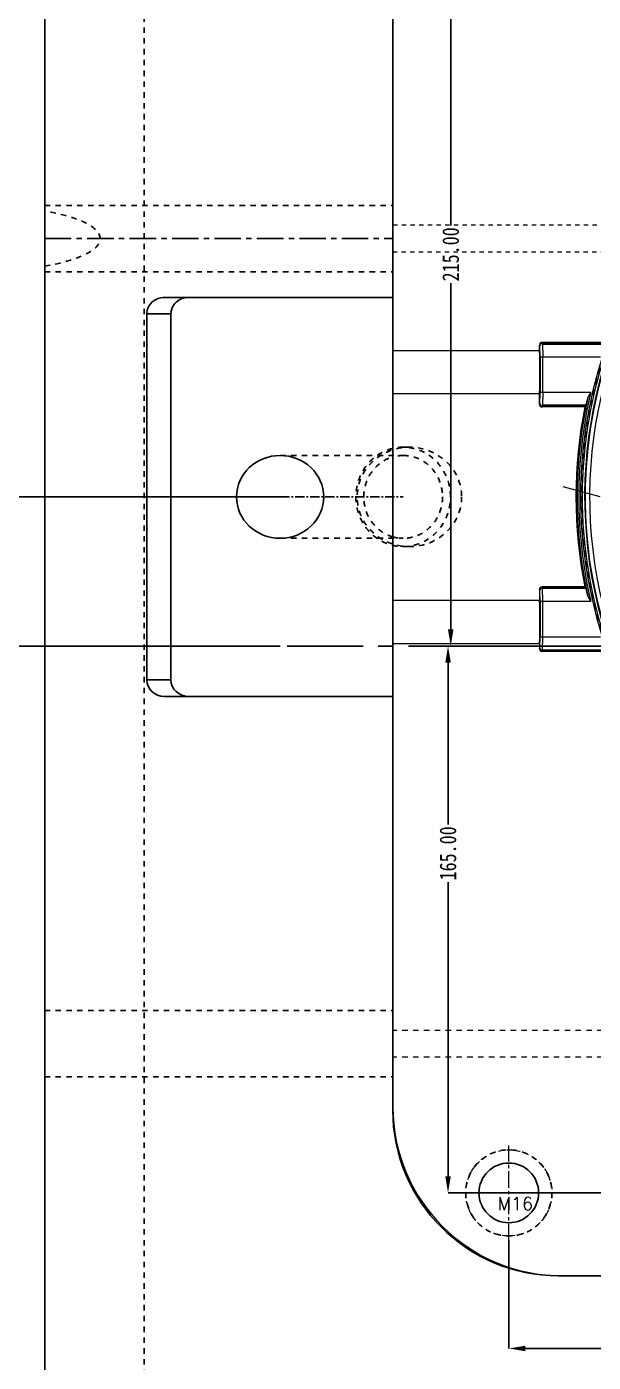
# Model space of a CAD drawing. Header units: millimetres. Extents: x -2414 to 10498, y -2238 to 649.
# Drawn here: x 7744.7 to 7915.6, y -1212.7 to -809.8 of the extents above; entities that cross this region are included whole.
import ezdxf

# ---------------------------------------------------------------- set-up
doc = ezdxf.new("R2010")
doc.units = ezdxf.units.MM
doc.header["$LTSCALE"] = 16.335
doc.header["$PDMODE"] = 3
doc.header["$PDSIZE"] = 0.3125
for name, pattern in [('CENTER', [0.6, 0.375, -0.075, 0.075, -0.075]), ('DASHED', [0.2, 0.1, -0.1]), ('HIDDEN', [0.2, 0.1, -0.1])]:
    doc.linetypes.add(name, pattern=pattern)
doc.layers.get('0').update_dxf_attribs({"linetype": 'CONTINUOUS'})
doc.layers.get('Defpoints').update_dxf_attribs({"linetype": 'CONTINUOUS'})
for name, color, linetype, lineweight in [('core', 7, 'CONTINUOUS', 20), ('insert', 85, 'CONTINUOUS', 20), ('part', 7, 'CONTINUOUS', 20), ('screw', 33, 'CONTINUOUS', 13)]:
    doc.layers.add(name, color=color, linetype=linetype, lineweight=lineweight)
doc.layers.add('DEFAULT_2', color=8, linetype='HIDDEN')
doc.styles.get("Standard").update_dxf_attribs({"font": 'txt', "width": 0.8})
doc.styles.add('TXT', font='txt.shx', dxfattribs={"bigfont": 'gbcbig.shx'})
doc.dimstyles.new('01', dxfattribs={"dimtxt": 5, "dimasz": 5, "dimexe": 0, "dimexo": 0, "dimgap": 0, "dimtad": 0, "dimzin": 0, "dimdsep": 46, "dimtxsty": 'Standard', "dimcen": 0, "dimclrd": 4, "dimclre": 4, "dimclrt": 6, "dimazin": 0, "dimtfac": 1, "dimtofl": 0, "dimtmove": 0, "dimatfit": 3, "dimfxl": 0, "dimtolj": 1, "dimtzin": 0, "dimarcsym": 0})

# ---------------------------------------------------------------- blocks, each defined once
blk = doc.blocks.new('*D518')
at = {"color": 4, "linetype": 'ByBlock', "lineweight": -2, "transparency": 16777216}
for p, q in [((7821.18, -951.63), (7733.37, -951.63)), ((7733.37, -956.63), (7733.37, -965.28)), ((7733.37, -991.63), (7733.37, -979.94)), ((7821.18, -996.63), (7733.37, -996.63))]:
    blk.add_line(p, q, dxfattribs=at)
at = {"color": 4, "linetype": 'ByBlock', "transparency": 16777216}
for points in [[(7732.53, -956.63), (7734.2, -956.63), (7733.37, -951.63)], [(7732.53, -991.63), (7734.2, -991.63), (7733.37, -996.63)]]:
    blk.add_solid(points, dxfattribs=at)
at = {"layer": 'Defpoints', "color": 0, "linetype": 'ByBlock', "transparency": 16777216}
for p in [(7821.18, -951.63), (7733.37, -996.63), (7821.18, -996.63)]:
    blk.add_point(p, dxfattribs=at)
at = {"color": 6, "linetype": 'ByBlock', "transparency": 16777216, "insert": (7733.37, -972.61), "char_height": 5, "attachment_point": 5, "rotation": 90}
blk.add_mtext('\\A1;45.00', dxfattribs=at)
blk = doc.blocks.new('screw_m16_i')
at = {"layer": 'screw', "color": 1, "linetype": 'CENTER', "ltscale": 0.808571}
for p, q in [((0, -14.3), (0, 14.3)), ((-14.3, 0), (14.3, 0))]:
    blk.add_line(p, q, dxfattribs=at)
at = {"layer": 'screw', "color": 8, "linetype": 'HIDDEN', "ltscale": 0.808571}
blk.add_circle((0, 0), 13, dxfattribs=at)
at = {"layer": 'screw', "color": 33}
blk.add_circle((0, 0), 9, dxfattribs=at)
at = {"layer": 'screw', "color": 6, "style": 'TXT'}
blk.add_text('M16', height=3.9, dxfattribs=at).set_placement((-3.38, -5.2))
blk = doc.blocks.new('*D528')
at = {"color": 4, "linetype": 'ByBlock', "lineweight": -2, "transparency": 16777216}
for p, q in [((7930.17, -781.63), (7872.65, -781.63)), ((7872.65, -786.63), (7872.65, -869.78)), ((7872.65, -991.63), (7872.65, -887.11)), ((7914.13, -996.63), (7872.65, -996.63))]:
    blk.add_line(p, q, dxfattribs=at)
at = {"color": 4, "linetype": 'ByBlock', "transparency": 16777216}
for points in [[(7871.82, -786.63), (7873.48, -786.63), (7872.65, -781.63)], [(7871.82, -991.63), (7873.48, -991.63), (7872.65, -996.63)]]:
    blk.add_solid(points, dxfattribs=at)
at = {"layer": 'Defpoints', "color": 0, "linetype": 'ByBlock', "transparency": 16777216}
for p in [(7930.17, -781.63), (7872.65, -996.63), (7914.13, -996.63)]:
    blk.add_point(p, dxfattribs=at)
at = {"color": 6, "linetype": 'ByBlock', "transparency": 16777216, "insert": (7872.65, -878.44), "char_height": 5, "attachment_point": 5, "rotation": 90}
blk.add_mtext('\\A1;215.00', dxfattribs=at)
blk = doc.blocks.new('*D529')
at = {"color": 4, "linetype": 'ByBlock', "lineweight": -2, "transparency": 16777216}
for p, q in [((7914.13, -996.63), (7871.83, -996.63)), ((7871.83, -1001.63), (7871.83, -1050.52)), ((7871.83, -1156.63), (7871.83, -1067.85)), ((7930.17, -1161.63), (7871.83, -1161.63))]:
    blk.add_line(p, q, dxfattribs=at)
at = {"color": 4, "linetype": 'ByBlock', "transparency": 16777216}
for points in [[(7871, -1001.63), (7872.67, -1001.63), (7871.83, -996.63)], [(7871, -1156.63), (7872.67, -1156.63), (7871.83, -1161.63)]]:
    blk.add_solid(points, dxfattribs=at)
at = {"layer": 'Defpoints', "color": 0, "linetype": 'ByBlock', "transparency": 16777216}
for p in [(7914.13, -996.63), (7871.83, -1161.63), (7930.17, -1161.63)]:
    blk.add_point(p, dxfattribs=at)
at = {"color": 6, "linetype": 'ByBlock', "transparency": 16777216, "insert": (7871.83, -1059.19), "char_height": 5, "attachment_point": 5, "rotation": 90}
blk.add_mtext('\\A1;165.00', dxfattribs=at)
blk = doc.blocks.new('*D531')
at = {"color": 4, "linetype": 'ByBlock', "lineweight": -2, "transparency": 16777216}
for p, q in [((7890.17, -1175.93), (7890.17, -1208.58)), ((8050.17, -1173.46), (8050.17, -1208.58)), ((7895.17, -1208.58), (7951.07, -1208.58)), ((8045.17, -1208.58), (7967.73, -1208.58))]:
    blk.add_line(p, q, dxfattribs=at)
at = {"color": 4, "linetype": 'ByBlock', "transparency": 16777216}
for points in [[(7895.17, -1207.75), (7895.17, -1209.41), (7890.17, -1208.58)], [(8045.17, -1207.75), (8045.17, -1209.41), (8050.17, -1208.58)]]:
    blk.add_solid(points, dxfattribs=at)
at = {"layer": 'Defpoints', "color": 0, "linetype": 'ByBlock', "transparency": 16777216}
for p in [(7890.17, -1175.93), (8050.17, -1173.46), (7890.17, -1208.58)]:
    blk.add_point(p, dxfattribs=at)
at = {"color": 6, "linetype": 'ByBlock', "transparency": 16777216, "insert": (7959.4, -1208.58), "char_height": 5, "attachment_point": 5}
blk.add_mtext('\\A1;160.00', dxfattribs=at)
blk = doc.blocks.new('43434')
at = {"layer": 'insert', "linetype": 'Continuous', "lineweight": 18}
blk.add_arc((0, 0), 138.38, 154.2943, 102.8657, dxfattribs=at)
at = {"layer": 'insert', "linetype": 'Continuous', "lineweight": 13}
for radius, end in [(137.88, 102.8657), (136.99, 102.8657), (137.13, 269.7598), (135.63, 269.7598)]:
    blk.add_arc((0, 0), radius, 154.2943, end, dxfattribs=at)
at = {"layer": 'insert', "linetype": 'DASHED', "lineweight": 13}
blk.add_arc((0, 0), 138.21, 159.6217, 200.3783, dxfattribs=at)

msp = doc.modelspace()

# ---------------------------------------------------------------- linework, layer by layer
at = {"color": 7, "linetype": 'Continuous'}
for p, q in [((7750.17, -1271.63), (7750.17, -721.63)), ((7855.17, -806.63), (7855.17, -1136.63)), ((7855.17, -891.43), (7786.292, -891.43)), ((7780.971, -896.43), (7780.971, -1006.83)), ((7788.251, -896.43), (7780.971, -896.43)), ((7788.251, -1006.83), (7788.251, -896.43)), ((7780.971, -1006.83), (7788.251, -1006.83)), ((7855.17, -1011.83), (7786.292, -1011.83)), ((7905.17, -1186.63), (8015.835, -1186.63))]:
    msp.add_line(p, q, dxfattribs=at)
at = {"color": 1, "linetype": 'CENTER', "ltscale": 3.731864}
msp.add_line((7750.17, -996.63), (8350.17, -996.63), dxfattribs=at)
at = {"color": 7, "linetype": 'Continuous'}
msp.add_circle((7890.17, -1161.63), 9, dxfattribs=at)
msp.add_arc((7905.17, -1136.63), 50, 180, 270, dxfattribs=at)
for centre, major_axis, start_param, end_param in [((7786.292, -896.43), (5.321, 0), 1.5707963, 3.1415927), ((7793.571, -896.43), (5.321, 0), 1.5707963, 3.1415927), ((7786.292, -1006.83), (5.321, 0), 3.1415927, 4.712389), ((7793.571, -1006.83), (-5.321, 0), 0, 1.5707963)]:
    msp.add_ellipse(centre, major_axis=major_axis, ratio=0.9396926, start_param=start_param, end_param=end_param, dxfattribs=at)
msp.add_ellipse((7821.18, -951.63), major_axis=(13.143, 0), ratio=0.9510565, dxfattribs=at)
at = {"layer": 'core', "linetype": 'Continuous', "lineweight": 18}
for p, q in [((7855.17, -907.442), (7855.17, -807.63)), ((7899.42, -907.442), (7899.42, -905.802)), ((7918.435, -904.998), (7900.224, -904.998)), ((7855.17, -907.442), (7899.42, -907.442)), ((7855.17, -920.442), (7855.17, -907.442)), ((7899.58, -909.333), (7899.58, -920.16)), ((7855.17, -920.442), (7899.42, -920.442)), ((7855.17, -982.817), (7855.17, -920.442)), ((7899.42, -923.69), (7899.42, -920.442)), ((7913.085, -924.495), (7900.224, -924.495)), ((7913.085, -978.765), (7900.224, -978.765)), ((7855.17, -995.817), (7855.17, -982.817)), ((7855.17, -982.817), (7899.42, -982.817)), ((7899.42, -979.569), (7899.42, -982.817)), ((7899.58, -983.1), (7899.58, -993.927)), ((7855.17, -1135.63), (7855.17, -995.817)), ((7855.17, -995.817), (7899.42, -995.817)), ((7899.42, -995.817), (7899.42, -997.457)), ((7918.435, -998.262), (7900.224, -998.262)), ((8015.835, -1186.63), (7906.17, -1186.63))]:
    msp.add_line(p, q, dxfattribs=at)
at = {"layer": 'core', "color": 155, "linetype": 'HIDDEN', "lineweight": 13, "ltscale": 0.8}
for p, q in [((8008.163, -869.679), (7855.17, -869.679)), ((7855.17, -877.679), (8008.17, -877.679))]:
    msp.add_line(p, q, dxfattribs=at)
at = {"layer": 'core', "linetype": 'Continuous', "lineweight": 13}
for p, q in [((7899.527, -906.121), (7899.42, -905.802)), ((7899.652, -905.692), (7899.545, -905.372)), ((7900.224, -904.998), (7900.33, -905.318)), ((7918.548, -905.318), (7900.33, -905.318)), ((7900.345, -905.518), (7918.517, -905.518)), ((7900.384, -909.333), (7917.853, -909.333)), ((7900.384, -920.16), (7900.384, -909.333)), ((7914.869, -920.16), (7900.384, -920.16)), ((7899.42, -923.69), (7899.527, -923.371)), ((7899.545, -924.121), (7899.652, -923.8)), ((7900.33, -924.174), (7900.224, -924.495)), ((7900.33, -924.174), (7913.366, -924.174)), ((7913.444, -923.974), (7900.345, -923.974)), ((7899.652, -979.459), (7899.545, -979.139)), ((7900.224, -978.765), (7900.33, -979.085)), ((7913.366, -979.085), (7900.33, -979.085)), ((7899.527, -979.888), (7899.42, -979.569)), ((7913.444, -979.285), (7900.345, -979.285)), ((7900.384, -983.1), (7914.869, -983.1)), ((7900.384, -993.927), (7900.384, -983.1)), ((7917.853, -993.927), (7900.384, -993.927)), ((7899.42, -997.457), (7899.527, -997.138)), ((7899.652, -997.567), (7899.545, -997.888)), ((7900.33, -997.941), (7900.224, -998.262)), ((7900.33, -997.941), (7918.548, -997.941)), ((7900.345, -997.741), (7918.517, -997.741))]:
    msp.add_line(p, q, dxfattribs=at)
at = {"layer": 'core', "color": 155, "linetype": 'DASHED', "lineweight": 13}
for p, q in [((8245.17, -1112.63), (7855.17, -1112.63)), ((8245.17, -1120.63), (7855.17, -1120.63))]:
    msp.add_line(p, q, dxfattribs=at)
at = {"layer": 'core', "linetype": 'Continuous', "lineweight": 18}
for centre, radius, start, end in [((8050.17, -951.63), 138.382, 154.29194, 102.86535), ((8050.17, -951.63), 139.745, 168.80348, 191.19652), ((7906.17, -1135.63), 51, 180, 270)]:
    msp.add_arc(centre, radius, start, end, dxfattribs=at)
at = {"layer": 'core', "linetype": 'DASHED', "lineweight": 13}
msp.add_arc((8050.17, -951.63), 138.208, 159.70043, 200.29957, dxfattribs=at)
at = {"layer": 'core', "linetype": 'Continuous', "lineweight": 13}
for radius, start, end in [(139.416, 167.76054, 192.23946), (139.399, 167.66346, 192.33629), (138.913, 166.90633, 193.09367)]:
    msp.add_arc((8050.17, -951.63), radius, start, end, dxfattribs=at)
at = {"layer": 'core', "linetype": 'Continuous', "lineweight": 18}
for centre, major_axis, ratio, start_param, end_param in [((7900.224, -905.803), (-0.254, 0.764), 0.9984779, 5.962135, 7.5325256), ((7899.42, -913.942), (0, 6.5), 0.0174551, 3.1420074, 6.2827705), ((7900.224, -923.689), (0.254, 0.764), 0.9984779, 1.8922524, 3.462643), ((7900.224, -979.57), (-0.254, 0.764), 0.9984779, 5.962135, 7.5325256), ((7899.42, -989.317), (0, 6.5), 0.0174551, 3.1420074, 6.2827705), ((7900.224, -997.456), (0.254, 0.764), 0.9984779, 1.8922524, 3.462643)]:
    msp.add_ellipse(centre, major_axis=major_axis, ratio=ratio, start_param=start_param, end_param=end_param, dxfattribs=at)
at = {"layer": 'core', "linetype": 'Continuous', "lineweight": 13}
for points, knots in [([(7900.33, -905.318), (7900.278, -905.318), (7900.225, -905.323), (7900.122, -905.344), (7900.072, -905.359), (7899.974, -905.4), (7899.928, -905.425), (7899.84, -905.483), (7899.799, -905.516), (7899.725, -905.591), (7899.691, -905.632), (7899.633, -905.719), (7899.608, -905.766), (7899.568, -905.863), (7899.552, -905.913), (7899.532, -906.016), (7899.527, -906.069), (7899.527, -906.121)], [0, 0, 0, 0, 0.125, 0.125, 0.25, 0.25, 0.375, 0.375, 0.5, 0.5, 0.625, 0.625, 0.75, 0.75, 0.875, 0.875, 1, 1, 1, 1]), ([(7900.33, -905.318), (7900.331, -905.319), (7900.331, -905.32), (7900.331, -905.322), (7900.332, -905.324), (7900.332, -905.327), (7900.333, -905.33), (7900.333, -905.333), (7900.334, -905.336), (7900.334, -905.34), (7900.335, -905.344), (7900.335, -905.348), (7900.335, -905.352), (7900.336, -905.357), (7900.336, -905.361), (7900.337, -905.366), (7900.337, -905.372), (7900.338, -905.377), (7900.338, -905.383), (7900.338, -905.388), (7900.339, -905.394), (7900.339, -905.401), (7900.34, -905.407), (7900.34, -905.414), (7900.34, -905.421), (7900.341, -905.428), (7900.341, -905.435), (7900.342, -905.442), (7900.342, -905.45), (7900.342, -905.458), (7900.343, -905.466), (7900.343, -905.474), (7900.344, -905.482), (7900.344, -905.49), (7900.344, -905.499), (7900.345, -905.508), (7900.345, -905.517), (7900.345, -905.526), (7900.346, -905.535), (7900.346, -905.544), (7900.347, -905.554), (7900.347, -905.564), (7900.347, -905.573), (7900.348, -905.583), (7900.348, -905.593), (7900.348, -905.604), (7900.349, -905.614), (7900.349, -905.625), (7900.349, -905.635), (7900.35, -905.646), (7900.35, -905.657), (7900.35, -905.668), (7900.351, -905.679), (7900.351, -905.69), (7900.351, -905.701), (7900.352, -905.713), (7900.352, -905.724), (7900.352, -905.736), (7900.353, -905.747), (7900.353, -905.759), (7900.353, -905.771), (7900.354, -905.783), (7900.354, -905.795), (7900.354, -905.807), (7900.355, -905.819), (7900.355, -905.832), (7900.355, -905.844), (7900.356, -905.857), (7900.356, -905.869), (7900.356, -905.882), (7900.356, -905.894), (7900.357, -905.907), (7900.357, -905.92), (7900.357, -905.933), (7900.358, -905.946), (7900.358, -905.959), (7900.358, -905.972), (7900.358, -905.985), (7900.359, -905.998), (7900.359, -906.011), (7900.359, -906.024), (7900.36, -906.037), (7900.36, -906.051), (7900.36, -906.064), (7900.36, -906.077), (7900.361, -906.091), (7900.361, -906.104), (7900.361, -906.118), (7900.361, -906.131), (7900.362, -906.145), (7900.362, -906.158), (7900.362, -906.172), (7900.362, -906.185), (7900.363, -906.199), (7900.363, -906.212), (7900.363, -906.226), (7900.363, -906.24), (7900.364, -906.253), (7900.364, -906.267), (7900.364, -906.281), (7900.364, -906.294), (7900.364, -906.308), (7900.365, -906.322), (7900.365, -906.335), (7900.365, -906.349), (7900.365, -906.362), (7900.366, -906.376), (7900.366, -906.39), (7900.366, -906.403), (7900.366, -906.417), (7900.366, -906.431), (7900.367, -906.444), (7900.367, -906.458), (7900.367, -906.471), (7900.367, -906.485), (7900.367, -906.498), (7900.368, -906.512), (7900.368, -906.525), (7900.368, -906.539), (7900.368, -906.552), (7900.368, -906.578), (7900.369, -906.616), (7900.37, -906.668), (7900.37, -906.72), (7900.371, -906.773), (7900.371, -906.826), (7900.372, -906.881), (7900.373, -906.935), (7900.373, -906.991), (7900.374, -907.047), (7900.374, -907.103), (7900.375, -907.16), (7900.375, -907.218), (7900.376, -907.276), (7900.376, -907.334), (7900.377, -907.393), (7900.377, -907.452), (7900.378, -907.512), (7900.378, -907.572), (7900.378, -907.633), (7900.379, -907.693), (7900.379, -907.755), (7900.379, -907.816), (7900.38, -907.878), (7900.38, -907.94), (7900.38, -908.002), (7900.381, -908.064), (7900.381, -908.127), (7900.381, -908.19), (7900.382, -908.253), (7900.382, -908.316), (7900.382, -908.379), (7900.382, -908.443), (7900.382, -908.506), (7900.383, -908.57), (7900.383, -908.633), (7900.383, -908.697), (7900.383, -908.761), (7900.383, -908.825), (7900.383, -908.888), (7900.383, -908.952), (7900.383, -909.016), (7900.384, -909.079), (7900.384, -909.143), (7900.384, -909.206), (7900.384, -909.269), (7900.384, -909.311), (7900.384, -909.333)], [0, 0, 0, 0, 0.0053769, 0.010734, 0.0160711, 0.0213883, 0.0266855, 0.0319629, 0.0372203, 0.0424579, 0.0476755, 0.0528732, 0.058051, 0.0632089, 0.0683468, 0.0734648, 0.078563, 0.0836412, 0.0886995, 0.0937379, 0.0987563, 0.1037549, 0.1087335, 0.1136922, 0.118631, 0.1235499, 0.1284489, 0.1333279, 0.1381871, 0.1430263, 0.1478456, 0.152645, 0.1574245, 0.1621841, 0.1669237, 0.1716434, 0.1763433, 0.1810232, 0.1856832, 0.1903232, 0.1949434, 0.1995436, 0.204124, 0.2086844, 0.2132249, 0.2177455, 0.2222461, 0.2267269, 0.2311877, 0.2356287, 0.2400497, 0.2444508, 0.2488319, 0.2531932, 0.2575345, 0.261856, 0.2661575, 0.2704391, 0.2747008, 0.2789425, 0.2831644, 0.2873663, 0.2915484, 0.2957105, 0.2998527, 0.303975, 0.3080773, 0.3121598, 0.3162223, 0.3202649, 0.3242876, 0.3282904, 0.3322733, 0.3362363, 0.3401793, 0.3441024, 0.3480057, 0.351889, 0.3557523, 0.3595958, 0.3634194, 0.367223, 0.3710067, 0.3747705, 0.3785144, 0.3822384, 0.3859425, 0.3896266, 0.3932909, 0.3969352, 0.4005596, 0.4041641, 0.4077486, 0.4113133, 0.414858, 0.4183829, 0.4218878, 0.4253728, 0.4288379, 0.432283, 0.4357083, 0.4391136, 0.4424991, 0.4458646, 0.4492102, 0.4525359, 0.4558416, 0.4591275, 0.4623934, 0.4656394, 0.4688655, 0.4720717, 0.475258, 0.4784244, 0.4815708, 0.4846973, 0.487804, 0.4908907, 0.4939575, 0.4970043, 0.5000313, 0.5114226, 0.5227907, 0.5341356, 0.5454573, 0.5567557, 0.5680309, 0.5792829, 0.5905117, 0.6017172, 0.6128995, 0.6240586, 0.6351945, 0.6463071, 0.6573965, 0.6684627, 0.6795057, 0.6905255, 0.701522, 0.7124953, 0.7234455, 0.7343723, 0.745276, 0.7561565, 0.7670137, 0.7778477, 0.7886585, 0.7994461, 0.8102105, 0.8209516, 0.8316696, 0.8423643, 0.8530358, 0.8636841, 0.8743092, 0.8849111, 0.8954898, 0.9060452, 0.9165775, 0.9270865, 0.9375724, 0.948035, 0.9584744, 0.9688906, 0.9792836, 0.9896534, 1, 1, 1, 1]), ([(7899.58, -909.333), (7899.581, -909.333), (7899.587, -909.333), (7899.609, -909.333), (7899.624, -909.333), (7899.666, -909.333), (7899.691, -909.333), (7899.749, -909.333), (7899.783, -909.333), (7899.857, -909.333), (7899.898, -909.333), (7899.985, -909.333), (7900.031, -909.333), (7900.127, -909.333), (7900.177, -909.333), (7900.28, -909.333), (7900.332, -909.333), (7900.384, -909.333)], [0, 0, 0, 0, 0.125, 0.125, 0.25, 0.25, 0.375, 0.375, 0.5, 0.5, 0.625, 0.625, 0.75, 0.75, 0.875, 0.875, 1, 1, 1, 1]), ([(7900.384, -920.16), (7900.332, -920.16), (7900.28, -920.16), (7900.177, -920.16), (7900.127, -920.16), (7900.031, -920.16), (7899.985, -920.16), (7899.898, -920.16), (7899.857, -920.16), (7899.783, -920.16), (7899.749, -920.16), (7899.691, -920.16), (7899.666, -920.16), (7899.624, -920.16), (7899.609, -920.16), (7899.587, -920.16), (7899.581, -920.16), (7899.58, -920.16)], [0, 0, 0, 0, 0.125, 0.125, 0.25, 0.25, 0.375, 0.375, 0.5, 0.5, 0.625, 0.625, 0.75, 0.75, 0.875, 0.875, 1, 1, 1, 1]), ([(7900.384, -920.16), (7900.384, -920.17), (7900.384, -920.19), (7900.384, -920.22), (7900.384, -920.25), (7900.384, -920.281), (7900.384, -920.311), (7900.384, -920.341), (7900.384, -920.372), (7900.384, -920.402), (7900.384, -920.433), (7900.384, -920.463), (7900.383, -920.494), (7900.383, -920.524), (7900.383, -920.555), (7900.383, -920.585), (7900.383, -920.616), (7900.383, -920.646), (7900.383, -920.677), (7900.383, -920.707), (7900.383, -920.738), (7900.383, -920.768), (7900.383, -920.799), (7900.383, -920.829), (7900.383, -920.86), (7900.383, -920.89), (7900.383, -920.921), (7900.383, -920.951), (7900.382, -920.982), (7900.382, -921.012), (7900.382, -921.043), (7900.382, -921.073), (7900.382, -921.103), (7900.382, -921.134), (7900.382, -921.164), (7900.382, -921.194), (7900.382, -921.225), (7900.382, -921.255), (7900.381, -921.285), (7900.381, -921.315), (7900.381, -921.345), (7900.381, -921.375), (7900.381, -921.405), (7900.381, -921.435), (7900.381, -921.465), (7900.38, -921.495), (7900.38, -921.525), (7900.38, -921.555), (7900.38, -921.585), (7900.38, -921.614), (7900.38, -921.644), (7900.379, -921.673), (7900.379, -921.703), (7900.379, -921.732), (7900.379, -921.762), (7900.379, -921.791), (7900.379, -921.82), (7900.378, -921.849), (7900.378, -921.878), (7900.378, -921.907), (7900.378, -921.936), (7900.378, -921.965), (7900.377, -921.994), (7900.377, -922.022), (7900.377, -922.051), (7900.377, -922.079), (7900.377, -922.108), (7900.376, -922.136), (7900.376, -922.164), (7900.376, -922.192), (7900.376, -922.22), (7900.375, -922.248), (7900.375, -922.275), (7900.375, -922.303), (7900.375, -922.331), (7900.375, -922.358), (7900.374, -922.385), (7900.374, -922.412), (7900.374, -922.439), (7900.373, -922.466), (7900.373, -922.493), (7900.373, -922.52), (7900.373, -922.546), (7900.372, -922.573), (7900.372, -922.599), (7900.372, -922.625), (7900.372, -922.651), (7900.371, -922.677), (7900.371, -922.703), (7900.371, -922.728), (7900.37, -922.753), (7900.37, -922.779), (7900.37, -922.804), (7900.37, -922.829), (7900.369, -922.853), (7900.369, -922.878), (7900.369, -922.903), (7900.368, -922.927), (7900.368, -922.951), (7900.368, -922.975), (7900.367, -923), (7900.367, -923.024), (7900.367, -923.048), (7900.366, -923.073), (7900.366, -923.097), (7900.365, -923.122), (7900.365, -923.147), (7900.365, -923.171), (7900.364, -923.196), (7900.364, -923.22), (7900.363, -923.245), (7900.363, -923.27), (7900.363, -923.294), (7900.362, -923.319), (7900.362, -923.343), (7900.361, -923.367), (7900.361, -923.392), (7900.36, -923.416), (7900.36, -923.44), (7900.359, -923.464), (7900.359, -923.488), (7900.358, -923.511), (7900.358, -923.535), (7900.357, -923.558), (7900.357, -923.581), (7900.356, -923.604), (7900.356, -923.627), (7900.355, -923.649), (7900.355, -923.672), (7900.354, -923.694), (7900.354, -923.715), (7900.353, -923.737), (7900.352, -923.758), (7900.352, -923.779), (7900.351, -923.799), (7900.351, -923.819), (7900.35, -923.839), (7900.349, -923.858), (7900.349, -923.877), (7900.348, -923.896), (7900.347, -923.914), (7900.347, -923.932), (7900.346, -923.949), (7900.345, -923.966), (7900.345, -923.982), (7900.344, -923.998), (7900.343, -924.013), (7900.343, -924.028), (7900.342, -924.042), (7900.341, -924.056), (7900.341, -924.069), (7900.34, -924.081), (7900.339, -924.093), (7900.338, -924.104), (7900.338, -924.114), (7900.337, -924.124), (7900.336, -924.133), (7900.335, -924.141), (7900.335, -924.148), (7900.334, -924.155), (7900.333, -924.161), (7900.332, -924.166), (7900.331, -924.171), (7900.331, -924.173), (7900.33, -924.174)], [0, 0, 0, 0, 0.0049534, 0.0099121, 0.0148762, 0.0198456, 0.0248204, 0.0298006, 0.0347861, 0.039777, 0.0447733, 0.0497749, 0.0547818, 0.0597942, 0.0648118, 0.0698349, 0.0748633, 0.0798971, 0.0849362, 0.0899807, 0.0950306, 0.1000858, 0.1051463, 0.1102123, 0.1152836, 0.1203602, 0.1254423, 0.1305296, 0.1356224, 0.1407205, 0.145824, 0.1509328, 0.156047, 0.1611665, 0.1662914, 0.1714217, 0.1765573, 0.1816983, 0.1868447, 0.1919964, 0.1971535, 0.202316, 0.2074838, 0.2126569, 0.2178355, 0.2230194, 0.2282086, 0.2334032, 0.2386032, 0.2438086, 0.2490193, 0.2542354, 0.2594568, 0.2646836, 0.2699157, 0.2751533, 0.2803961, 0.2856444, 0.290898, 0.296157, 0.3014213, 0.306691, 0.3119661, 0.3172465, 0.3225323, 0.3278234, 0.33312, 0.3384218, 0.3437291, 0.3490417, 0.3543597, 0.359683, 0.3650117, 0.3703457, 0.3756852, 0.38103, 0.3863801, 0.3917356, 0.3970965, 0.4024628, 0.4078344, 0.4132113, 0.4185937, 0.4239814, 0.4293744, 0.4347729, 0.4401767, 0.4455858, 0.4510003, 0.4564202, 0.4618455, 0.4672761, 0.4727121, 0.4781534, 0.4836001, 0.4890522, 0.4945096, 0.4999725, 0.5054461, 0.5109844, 0.5165874, 0.5222551, 0.5279875, 0.5337846, 0.5396464, 0.5455728, 0.551564, 0.5576199, 0.5637404, 0.5699257, 0.5761756, 0.5824902, 0.5888696, 0.5953136, 0.6018223, 0.6083957, 0.6150338, 0.6217366, 0.6285041, 0.6353363, 0.6422332, 0.6491948, 0.6562211, 0.663312, 0.6704677, 0.677688, 0.6849731, 0.6923228, 0.6997373, 0.7072164, 0.7147602, 0.7223688, 0.730042, 0.7377799, 0.7455825, 0.7534498, 0.7613818, 0.7693785, 0.7774398, 0.7855659, 0.7937567, 0.8020121, 0.8103323, 0.8187172, 0.8271667, 0.8356809, 0.8442599, 0.8529035, 0.8616118, 0.8703848, 0.8792226, 0.888125, 0.8970921, 0.9061239, 0.9152203, 0.9243815, 0.9336074, 0.942898, 0.9522533, 0.9616732, 0.9711579, 0.9807072, 0.9903213, 1, 1, 1, 1]), ([(7899.527, -923.371), (7899.527, -923.424), (7899.532, -923.476), (7899.552, -923.579), (7899.568, -923.63), (7899.608, -923.727), (7899.633, -923.773), (7899.692, -923.861), (7899.725, -923.901), (7899.8, -923.976), (7899.84, -924.009), (7899.928, -924.068), (7899.974, -924.093), (7900.072, -924.133), (7900.122, -924.148), (7900.225, -924.169), (7900.278, -924.174), (7900.33, -924.174)], [0, 0, 0, 0, 0.125, 0.125, 0.25, 0.25, 0.375, 0.375, 0.5, 0.5, 0.625, 0.625, 0.75, 0.75, 0.875, 0.875, 1, 1, 1, 1]), ([(7900.33, -979.085), (7900.278, -979.085), (7900.225, -979.09), (7900.122, -979.111), (7900.072, -979.126), (7899.974, -979.167), (7899.928, -979.192), (7899.84, -979.25), (7899.799, -979.283), (7899.725, -979.358), (7899.691, -979.399), (7899.633, -979.486), (7899.608, -979.533), (7899.568, -979.63), (7899.552, -979.68), (7899.532, -979.783), (7899.527, -979.836), (7899.527, -979.888)], [0, 0, 0, 0, 0.125, 0.125, 0.25, 0.25, 0.375, 0.375, 0.5, 0.5, 0.625, 0.625, 0.75, 0.75, 0.875, 0.875, 1, 1, 1, 1]), ([(7900.384, -983.1), (7900.384, -983.089), (7900.384, -983.068), (7900.384, -983.037), (7900.384, -983.005), (7900.384, -982.973), (7900.384, -982.941), (7900.384, -982.909), (7900.384, -982.877), (7900.384, -982.844), (7900.384, -982.812), (7900.384, -982.779), (7900.383, -982.746), (7900.383, -982.714), (7900.383, -982.681), (7900.383, -982.647), (7900.383, -982.614), (7900.383, -982.581), (7900.383, -982.548), (7900.383, -982.514), (7900.383, -982.48), (7900.383, -982.447), (7900.383, -982.413), (7900.383, -982.379), (7900.383, -982.345), (7900.383, -982.311), (7900.383, -982.277), (7900.382, -982.243), (7900.382, -982.208), (7900.382, -982.174), (7900.382, -982.139), (7900.382, -982.105), (7900.382, -982.07), (7900.382, -982.036), (7900.382, -982.001), (7900.382, -981.966), (7900.381, -981.932), (7900.381, -981.897), (7900.381, -981.862), (7900.381, -981.827), (7900.381, -981.792), (7900.381, -981.757), (7900.38, -981.722), (7900.38, -981.687), (7900.38, -981.652), (7900.38, -981.617), (7900.38, -981.582), (7900.38, -981.547), (7900.379, -981.512), (7900.379, -981.477), (7900.379, -981.442), (7900.379, -981.407), (7900.378, -981.372), (7900.378, -981.337), (7900.378, -981.303), (7900.378, -981.268), (7900.378, -981.233), (7900.377, -981.198), (7900.377, -981.164), (7900.377, -981.129), (7900.376, -981.095), (7900.376, -981.06), (7900.376, -981.026), (7900.376, -980.991), (7900.375, -980.957), (7900.375, -980.923), (7900.375, -980.889), (7900.374, -980.855), (7900.374, -980.821), (7900.374, -980.788), (7900.373, -980.754), (7900.373, -980.721), (7900.373, -980.687), (7900.372, -980.654), (7900.372, -980.621), (7900.372, -980.588), (7900.371, -980.556), (7900.371, -980.523), (7900.371, -980.491), (7900.37, -980.459), (7900.37, -980.427), (7900.369, -980.395), (7900.369, -980.363), (7900.369, -980.332), (7900.368, -980.301), (7900.368, -980.27), (7900.367, -980.239), (7900.367, -980.209), (7900.366, -980.179), (7900.366, -980.149), (7900.366, -980.119), (7900.365, -980.089), (7900.365, -980.06), (7900.364, -980.031), (7900.364, -980.003), (7900.363, -979.974), (7900.363, -979.946), (7900.362, -979.918), (7900.362, -979.891), (7900.361, -979.864), (7900.361, -979.837), (7900.36, -979.811), (7900.36, -979.785), (7900.359, -979.759), (7900.358, -979.734), (7900.358, -979.708), (7900.357, -979.684), (7900.357, -979.66), (7900.356, -979.636), (7900.356, -979.612), (7900.355, -979.589), (7900.355, -979.566), (7900.354, -979.544), (7900.353, -979.522), (7900.353, -979.501), (7900.352, -979.48), (7900.352, -979.459), (7900.351, -979.439), (7900.35, -979.42), (7900.35, -979.401), (7900.349, -979.382), (7900.348, -979.364), (7900.348, -979.346), (7900.347, -979.329), (7900.346, -979.312), (7900.346, -979.296), (7900.345, -979.28), (7900.344, -979.265), (7900.344, -979.251), (7900.343, -979.237), (7900.342, -979.223), (7900.342, -979.21), (7900.341, -979.198), (7900.34, -979.186), (7900.34, -979.175), (7900.339, -979.164), (7900.338, -979.154), (7900.338, -979.145), (7900.337, -979.136), (7900.336, -979.128), (7900.336, -979.12), (7900.335, -979.113), (7900.334, -979.107), (7900.333, -979.101), (7900.333, -979.096), (7900.332, -979.092), (7900.331, -979.088), (7900.331, -979.086), (7900.33, -979.085)], [0, 0, 0, 0, 0.0051475, 0.0103184, 0.0155128, 0.0207307, 0.025972, 0.0312369, 0.0365252, 0.0418369, 0.0471722, 0.0525309, 0.0579131, 0.0633187, 0.0687479, 0.0742005, 0.0796766, 0.0851761, 0.0906991, 0.0962456, 0.1018156, 0.107409, 0.113026, 0.1186664, 0.1243302, 0.1300175, 0.1357284, 0.1414626, 0.1472204, 0.1530016, 0.1588063, 0.1646345, 0.1704861, 0.1763613, 0.1822598, 0.1881819, 0.1941275, 0.2000965, 0.206089, 0.2121049, 0.2181444, 0.2242073, 0.2302936, 0.2364035, 0.2425368, 0.2486936, 0.2548739, 0.2610777, 0.2673049, 0.2735556, 0.2798298, 0.2861274, 0.2924485, 0.2987931, 0.3051612, 0.3115527, 0.3179678, 0.3244062, 0.3308682, 0.3373537, 0.3438626, 0.350395, 0.3569508, 0.3635302, 0.370133, 0.3767593, 0.383409, 0.3900823, 0.396779, 0.4034992, 0.4102428, 0.4170099, 0.4238006, 0.4306146, 0.4374522, 0.4443132, 0.4511977, 0.4581057, 0.4650372, 0.4719921, 0.4789705, 0.4859724, 0.4929978, 0.5000466, 0.5071189, 0.5142147, 0.521334, 0.5284767, 0.5356429, 0.5428326, 0.5500457, 0.5572824, 0.5645425, 0.5718261, 0.5791331, 0.5864637, 0.5938177, 0.6011951, 0.6085961, 0.6160205, 0.6234685, 0.6309398, 0.6384347, 0.645953, 0.6534948, 0.6610601, 0.6686489, 0.6762611, 0.6838968, 0.691556, 0.6992387, 0.7069448, 0.7146744, 0.7224275, 0.7302041, 0.7380041, 0.7458276, 0.7536746, 0.7615451, 0.769439, 0.7773564, 0.7852973, 0.7932617, 0.8012495, 0.8092608, 0.8172956, 0.8253539, 0.8334356, 0.8415408, 0.8496695, 0.8578217, 0.8659973, 0.8741964, 0.882419, 0.8906651, 0.8989346, 0.9072276, 0.9155441, 0.9238841, 0.9322475, 0.9406344, 0.9490448, 0.9574786, 0.965936, 0.9744168, 0.982921, 0.9914488, 1, 1, 1, 1]), ([(7899.58, -983.1), (7899.581, -983.1), (7899.587, -983.1), (7899.609, -983.1), (7899.624, -983.1), (7899.666, -983.1), (7899.691, -983.1), (7899.749, -983.1), (7899.783, -983.1), (7899.857, -983.1), (7899.898, -983.1), (7899.985, -983.1), (7900.031, -983.1), (7900.127, -983.1), (7900.177, -983.1), (7900.28, -983.1), (7900.332, -983.1), (7900.384, -983.1)], [0, 0, 0, 0, 0.125, 0.125, 0.25, 0.25, 0.375, 0.375, 0.5, 0.5, 0.625, 0.625, 0.75, 0.75, 0.875, 0.875, 1, 1, 1, 1]), ([(7900.384, -993.927), (7900.332, -993.927), (7900.28, -993.927), (7900.177, -993.927), (7900.127, -993.927), (7900.031, -993.927), (7899.985, -993.927), (7899.898, -993.927), (7899.857, -993.927), (7899.783, -993.927), (7899.749, -993.927), (7899.691, -993.927), (7899.666, -993.927), (7899.624, -993.927), (7899.609, -993.927), (7899.587, -993.927), (7899.581, -993.927), (7899.58, -993.927)], [0, 0, 0, 0, 0.125, 0.125, 0.25, 0.25, 0.375, 0.375, 0.5, 0.5, 0.625, 0.625, 0.75, 0.75, 0.875, 0.875, 1, 1, 1, 1]), ([(7900.33, -997.941), (7900.331, -997.94), (7900.331, -997.939), (7900.331, -997.937), (7900.332, -997.935), (7900.332, -997.932), (7900.333, -997.929), (7900.333, -997.926), (7900.334, -997.923), (7900.334, -997.919), (7900.335, -997.916), (7900.335, -997.911), (7900.335, -997.907), (7900.336, -997.902), (7900.336, -997.898), (7900.337, -997.893), (7900.337, -997.887), (7900.338, -997.882), (7900.338, -997.876), (7900.338, -997.87), (7900.339, -997.864), (7900.339, -997.857), (7900.34, -997.851), (7900.34, -997.844), (7900.341, -997.837), (7900.341, -997.829), (7900.341, -997.822), (7900.342, -997.814), (7900.342, -997.806), (7900.343, -997.798), (7900.343, -997.789), (7900.344, -997.78), (7900.344, -997.772), (7900.344, -997.762), (7900.345, -997.753), (7900.345, -997.744), (7900.346, -997.734), (7900.346, -997.724), (7900.346, -997.714), (7900.347, -997.704), (7900.347, -997.693), (7900.348, -997.682), (7900.348, -997.672), (7900.348, -997.66), (7900.349, -997.649), (7900.349, -997.638), (7900.35, -997.626), (7900.35, -997.614), (7900.35, -997.602), (7900.351, -997.59), (7900.351, -997.578), (7900.352, -997.565), (7900.352, -997.552), (7900.352, -997.539), (7900.353, -997.526), (7900.353, -997.513), (7900.353, -997.5), (7900.354, -997.486), (7900.354, -997.472), (7900.355, -997.459), (7900.355, -997.444), (7900.355, -997.43), (7900.356, -997.416), (7900.356, -997.401), (7900.356, -997.387), (7900.357, -997.372), (7900.357, -997.357), (7900.357, -997.342), (7900.358, -997.326), (7900.358, -997.311), (7900.358, -997.295), (7900.359, -997.28), (7900.359, -997.264), (7900.359, -997.248), (7900.36, -997.232), (7900.36, -997.215), (7900.36, -997.199), (7900.361, -997.183), (7900.361, -997.166), (7900.361, -997.149), (7900.362, -997.132), (7900.362, -997.115), (7900.362, -997.098), (7900.363, -997.081), (7900.363, -997.063), (7900.363, -997.046), (7900.364, -997.028), (7900.364, -997.011), (7900.364, -996.993), (7900.364, -996.975), (7900.365, -996.957), (7900.365, -996.939), (7900.365, -996.92), (7900.366, -996.902), (7900.366, -996.883), (7900.366, -996.865), (7900.366, -996.846), (7900.367, -996.827), (7900.367, -996.809), (7900.367, -996.79), (7900.368, -996.771), (7900.368, -996.751), (7900.368, -996.732), (7900.368, -996.713), (7900.369, -996.694), (7900.369, -996.674), (7900.369, -996.655), (7900.369, -996.635), (7900.37, -996.615), (7900.37, -996.595), (7900.37, -996.576), (7900.37, -996.556), (7900.371, -996.536), (7900.371, -996.516), (7900.371, -996.495), (7900.371, -996.475), (7900.372, -996.455), (7900.372, -996.435), (7900.372, -996.414), (7900.372, -996.394), (7900.372, -996.373), (7900.373, -996.353), (7900.373, -996.332), (7900.373, -996.311), (7900.373, -996.291), (7900.373, -996.27), (7900.374, -996.249), (7900.374, -996.228), (7900.374, -996.207), (7900.374, -996.186), (7900.374, -996.165), (7900.375, -996.144), (7900.375, -996.123), (7900.375, -996.102), (7900.375, -996.081), (7900.375, -996.059), (7900.376, -996.038), (7900.376, -996.017), (7900.376, -995.996), (7900.376, -995.974), (7900.376, -995.953), (7900.376, -995.931), (7900.377, -995.91), (7900.377, -995.888), (7900.377, -995.867), (7900.377, -995.845), (7900.377, -995.824), (7900.377, -995.802), (7900.378, -995.781), (7900.378, -995.759), (7900.378, -995.738), (7900.378, -995.716), (7900.378, -995.694), (7900.378, -995.673), (7900.378, -995.651), (7900.379, -995.629), (7900.379, -995.608), (7900.379, -995.586), (7900.379, -995.564), (7900.379, -995.542), (7900.379, -995.521), (7900.379, -995.499), (7900.38, -995.477), (7900.38, -995.455), (7900.38, -995.434), (7900.38, -995.412), (7900.38, -995.39), (7900.38, -995.368), (7900.38, -995.347), (7900.38, -995.325), (7900.38, -995.303), (7900.381, -995.282), (7900.381, -995.26), (7900.381, -995.238), (7900.381, -995.216), (7900.381, -995.195), (7900.381, -995.173), (7900.381, -995.151), (7900.381, -995.13), (7900.381, -995.108), (7900.381, -995.087), (7900.382, -995.065), (7900.382, -995.043), (7900.382, -995.022), (7900.382, -995), (7900.382, -994.979), (7900.382, -994.957), (7900.382, -994.936), (7900.382, -994.914), (7900.382, -994.893), (7900.382, -994.871), (7900.382, -994.85), (7900.382, -994.829), (7900.382, -994.807), (7900.382, -994.786), (7900.383, -994.765), (7900.383, -994.744), (7900.383, -994.722), (7900.383, -994.701), (7900.383, -994.68), (7900.383, -994.659), (7900.383, -994.638), (7900.383, -994.617), (7900.383, -994.596), (7900.383, -994.575), (7900.383, -994.554), (7900.383, -994.533), (7900.383, -994.512), (7900.383, -994.491), (7900.383, -994.471), (7900.383, -994.45), (7900.383, -994.429), (7900.383, -994.408), (7900.383, -994.388), (7900.383, -994.367), (7900.383, -994.347), (7900.383, -994.326), (7900.383, -994.306), (7900.383, -994.285), (7900.383, -994.265), (7900.384, -994.245), (7900.384, -994.224), (7900.384, -994.204), (7900.384, -994.184), (7900.384, -994.164), (7900.384, -994.144), (7900.384, -994.124), (7900.384, -994.104), (7900.384, -994.084), (7900.384, -994.064), (7900.384, -994.044), (7900.384, -994.025), (7900.384, -994.005), (7900.384, -993.985), (7900.384, -993.966), (7900.384, -993.946), (7900.384, -993.933), (7900.384, -993.927)], [0, 0, 0, 0, 0.0053186, 0.0106281, 0.0159285, 0.0212199, 0.0265021, 0.0317753, 0.0370394, 0.0422944, 0.0475403, 0.0527771, 0.0580048, 0.0632234, 0.068433, 0.0736335, 0.0788248, 0.0840071, 0.0891803, 0.0943444, 0.0994995, 0.1046454, 0.1097822, 0.11491, 0.1200287, 0.1251383, 0.1302388, 0.1353302, 0.1404125, 0.1454857, 0.1505499, 0.1556049, 0.1606509, 0.1656878, 0.1707156, 0.1757343, 0.1807439, 0.1857444, 0.1907359, 0.1957182, 0.2006915, 0.2056557, 0.2106108, 0.2155568, 0.2204937, 0.2254215, 0.2303402, 0.2352499, 0.2401504, 0.2450419, 0.2499243, 0.2547976, 0.2596618, 0.2645169, 0.269363, 0.2741999, 0.2790278, 0.2838465, 0.2886562, 0.2934568, 0.2982483, 0.3030307, 0.3078041, 0.3125683, 0.3173234, 0.3220695, 0.3268065, 0.3315344, 0.3362532, 0.3409629, 0.3456635, 0.350355, 0.3550375, 0.3597108, 0.3643751, 0.3690303, 0.3736764, 0.3783134, 0.3829413, 0.3875601, 0.3921699, 0.3967705, 0.4013621, 0.4059446, 0.410518, 0.4150823, 0.4196375, 0.4241836, 0.4287206, 0.4332486, 0.4377674, 0.4422772, 0.4467779, 0.4512695, 0.455752, 0.4602254, 0.4646898, 0.469145, 0.4735912, 0.4780282, 0.4824562, 0.4868751, 0.4912849, 0.4956856, 0.5000772, 0.5044598, 0.5088332, 0.5131976, 0.5175529, 0.5218991, 0.5262362, 0.5305642, 0.5348831, 0.5391929, 0.5434937, 0.5477853, 0.5520679, 0.5563414, 0.5606058, 0.5648611, 0.5691073, 0.5733444, 0.5775725, 0.5817914, 0.5860013, 0.5902021, 0.5943938, 0.5985764, 0.6027499, 0.6069143, 0.6110697, 0.6152159, 0.6193531, 0.6234811, 0.6276001, 0.63171, 0.6358108, 0.6399026, 0.6439852, 0.6480588, 0.6521232, 0.6561786, 0.6602249, 0.6642621, 0.6682902, 0.6723092, 0.6763191, 0.68032, 0.6843117, 0.6882944, 0.692268, 0.6962325, 0.7001879, 0.7041342, 0.7080715, 0.7119996, 0.7159187, 0.7198286, 0.7237295, 0.7276213, 0.731504, 0.7353776, 0.7392422, 0.7430976, 0.746944, 0.7507812, 0.7546094, 0.7584285, 0.7622385, 0.7660394, 0.7698313, 0.773614, 0.7773877, 0.7811522, 0.7849077, 0.7886541, 0.7923914, 0.7961196, 0.7998388, 0.8035488, 0.8072498, 0.8109416, 0.8146244, 0.8182981, 0.8219627, 0.8256182, 0.8292647, 0.832902, 0.8365303, 0.8401494, 0.8437595, 0.8473605, 0.8509524, 0.8545352, 0.858109, 0.8616736, 0.8652292, 0.8687756, 0.872313, 0.8758413, 0.8793605, 0.8828706, 0.8863717, 0.8898636, 0.8933465, 0.8968203, 0.9002849, 0.9037405, 0.9071871, 0.9106245, 0.9140528, 0.9174721, 0.9208822, 0.9242833, 0.9276753, 0.9310582, 0.934432, 0.9377967, 0.9411524, 0.9444989, 0.9478364, 0.9511648, 0.9544841, 0.9577943, 0.9610954, 0.9643874, 0.9676704, 0.9709442, 0.974209, 0.9774647, 0.9807113, 0.9839488, 0.9871772, 0.9903965, 0.9936068, 0.9968079, 1, 1, 1, 1]), ([(7899.527, -997.138), (7899.527, -997.191), (7899.532, -997.243), (7899.552, -997.346), (7899.568, -997.397), (7899.608, -997.494), (7899.633, -997.54), (7899.692, -997.628), (7899.725, -997.668), (7899.8, -997.743), (7899.84, -997.776), (7899.928, -997.835), (7899.974, -997.86), (7900.072, -997.9), (7900.122, -997.915), (7900.225, -997.936), (7900.278, -997.941), (7900.33, -997.941)], [0, 0, 0, 0, 0.125, 0.125, 0.25, 0.25, 0.375, 0.375, 0.5, 0.5, 0.625, 0.625, 0.75, 0.75, 0.875, 0.875, 1, 1, 1, 1])]:
    msp.add_open_spline(points, degree=3, knots=knots, dxfattribs=at)
at = {"layer": 'core', "linetype": 'Continuous', "lineweight": 18}
for points, degree in [([(7899.58, -909.333), (7899.58, -909.027), (7899.578, -908.426), (7899.574, -907.857), (7899.568, -907.341), (7899.561, -906.897), (7899.552, -906.54), (7899.542, -906.284), (7899.532, -906.137), (7899.527, -906.121)], 2), ([(7899.527, -923.371), (7899.532, -923.355), (7899.542, -923.209), (7899.552, -922.952), (7899.561, -922.596), (7899.568, -922.152), (7899.574, -921.636), (7899.578, -921.068), (7899.58, -920.466), (7899.58, -920.16)], 2), ([(7913.366, -924.174), (7913.272, -924.281), (7913.179, -924.388), (7913.085, -924.495)], 3), ([(7913.085, -978.765), (7913.179, -978.871), (7913.272, -978.978), (7913.366, -979.085)], 3), ([(7899.58, -983.1), (7899.58, -982.794), (7899.578, -982.193), (7899.574, -981.624), (7899.568, -981.108), (7899.561, -980.664), (7899.552, -980.307), (7899.542, -980.051), (7899.532, -979.904), (7899.527, -979.888)], 2), ([(7899.527, -997.138), (7899.532, -997.122), (7899.542, -996.976), (7899.552, -996.719), (7899.561, -996.363), (7899.568, -995.919), (7899.574, -995.403), (7899.578, -994.835), (7899.58, -994.233), (7899.58, -993.927)], 2)]:
    msp.add_open_spline(points, degree=degree, dxfattribs=at)
for points, knots in [([(7913.366, -924.174), (7913.375, -924.165), (7913.385, -924.145), (7913.409, -924.083), (7913.424, -924.041), (7913.448, -923.962), (7913.457, -923.933), (7913.471, -923.886), (7913.476, -923.869), (7913.486, -923.835), (7913.491, -923.817), (7913.516, -923.726), (7913.56, -923.561), (7913.612, -923.36), (7913.646, -923.222), (7913.653, -923.194), (7913.668, -923.137), (7913.689, -923.05), (7913.711, -922.96), (7913.757, -922.773), (7913.788, -922.642), (7913.854, -922.368), (7913.888, -922.224), (7913.924, -922.074)], [0, 0, 0, 0, 0.125, 0.125, 0.25, 0.25, 0.3125, 0.3125, 0.34375, 0.34375, 0.375, 0.375, 0.5, 0.625, 0.625, 0.65625, 0.65625, 0.6875, 0.75, 0.75, 0.875, 0.875, 1, 1, 1, 1]), ([(7913.924, -922.074), (7913.943, -921.993), (7913.967, -921.913), (7914.023, -921.754), (7914.055, -921.674), (7914.124, -921.514), (7914.161, -921.434), (7914.24, -921.273), (7914.281, -921.192), (7914.365, -921.033), (7914.409, -920.953), (7914.497, -920.795), (7914.542, -920.715), (7914.634, -920.557), (7914.68, -920.478), (7914.75, -920.359), (7914.786, -920.299), (7914.821, -920.239), (7914.845, -920.199), (7914.857, -920.179), (7914.869, -920.16)], [0, 0, 0, 0, 0.125, 0.125, 0.25, 0.25, 0.375, 0.375, 0.5, 0.5, 0.625, 0.625, 0.75, 0.75, 0.875, 0.875, 0.9375, 0.96875, 0.96875, 1, 1, 1, 1]), ([(7913.924, -981.185), (7913.888, -981.035), (7913.854, -980.891), (7913.788, -980.617), (7913.757, -980.486), (7913.711, -980.299), (7913.696, -980.238), (7913.674, -980.15), (7913.667, -980.121), (7913.653, -980.063), (7913.646, -980.036), (7913.612, -979.899), (7913.586, -979.798), (7913.538, -979.615), (7913.516, -979.533), (7913.49, -979.441), (7913.485, -979.424), (7913.476, -979.39), (7913.471, -979.373), (7913.457, -979.326), (7913.448, -979.297), (7913.424, -979.218), (7913.409, -979.176), (7913.385, -979.115), (7913.375, -979.094), (7913.366, -979.085)], [0, 0, 0, 0, 0.125, 0.125, 0.25, 0.25, 0.3125, 0.3125, 0.34375, 0.34375, 0.375, 0.375, 0.5, 0.5, 0.625, 0.625, 0.65625, 0.65625, 0.6875, 0.6875, 0.75, 0.75, 0.875, 0.875, 1, 1, 1, 1]), ([(7914.869, -983.1), (7914.857, -983.08), (7914.845, -983.06), (7914.821, -983.02), (7914.786, -982.96), (7914.75, -982.901), (7914.68, -982.782), (7914.634, -982.702), (7914.542, -982.543), (7914.497, -982.464), (7914.43, -982.344), (7914.408, -982.304), (7914.364, -982.224), (7914.343, -982.184), (7914.28, -982.064), (7914.239, -981.985), (7914.161, -981.825), (7914.124, -981.746), (7914.056, -981.586), (7914.024, -981.507), (7913.988, -981.406), (7913.982, -981.386), (7913.968, -981.346), (7913.962, -981.326), (7913.944, -981.265), (7913.933, -981.225), (7913.924, -981.185)], [0, 0, 0, 0, 0.03125, 0.03125, 0.0625, 0.125, 0.125, 0.25, 0.25, 0.375, 0.375, 0.4375, 0.4375, 0.5, 0.5, 0.625, 0.625, 0.75, 0.75, 0.875, 0.875, 0.90625, 0.90625, 0.9375, 0.9375, 1, 1, 1, 1])]:
    msp.add_open_spline(points, degree=3, knots=knots, dxfattribs=at)
at = {"layer": 'DEFAULT_2', "color": 8, "linetype": 'HIDDEN'}
for p, q in [((7780.17, -1301.63), (7780.17, -691.63)), ((7750.17, -863.679), (7855.17, -863.679)), ((7750.17, -883.679), (7855.17, -883.679)), ((7860.17, -936.63), (7858.297, -936.63)), ((7821.18, -939.13), (7858.297, -939.13)), ((7821.18, -964.13), (7858.297, -964.13)), ((7860.17, -966.63), (7858.297, -966.63)), ((7750.17, -1106.63), (7855.17, -1106.63)), ((7750.17, -1126.63), (7855.17, -1126.63))]:
    msp.add_line(p, q, dxfattribs=at)
at = {"layer": 'DEFAULT_2', "color": 1, "linetype": 'CENTER', "ltscale": 1.306152}
msp.add_line((7750.17, -873.679), (7855.17, -873.679), dxfattribs=at)
at = {"layer": 'DEFAULT_2', "color": 1, "linetype": 'CENTER', "ltscale": 0.461722}
msp.add_line((7821.18, -951.63), (7858.297, -951.63), dxfattribs=at)
at = {"layer": 'DEFAULT_2', "color": 8, "linetype": 'HIDDEN'}
msp.add_circle((7890.17, -1161.63), 13, dxfattribs=at)
for centre, start, end in [((7858.308, -950.536), 90.05566, 106.03045), ((7858.308, -952.723), 253.96955, 269.94434)]:
    msp.add_arc(centre, 11.407, start, end, dxfattribs=at)
msp.add_ellipse((7729.591, -873.679), major_axis=(37.321, 0), ratio=0.2679492, start_param=-0.9867206, end_param=0.9867206, dxfattribs=at)
msp.add_ellipse((7860.17, -951.63), major_axis=(15.772, 0), ratio=0.9510565, dxfattribs=at)
for points, knots in [([(7858.297, -936.63), (7857.365, -936.63), (7855.49, -936.824), (7852.794, -937.686), (7850.309, -939.085), (7847.405, -941.595), (7844.759, -945.775), (7844.031, -949.682), (7844.031, -951.63)], [0, 0, 0, 0, 0.1221863, 0.2448527, 0.3684015, 0.4930932, 0.7448792, 1, 1, 1, 1]), ([(7872.563, -951.63), (7872.563, -949.682), (7871.835, -945.775), (7869.19, -941.595), (7866.285, -939.085), (7863.801, -937.686), (7861.105, -936.824), (7859.23, -936.63), (7858.297, -936.63)], [0, 0, 0, 0, 0.2551208, 0.5069068, 0.6315985, 0.7551473, 0.8778137, 1, 1, 1, 1]), ([(7846.409, -951.63), (7846.409, -950.279), (7846.829, -947.573), (7848.66, -943.938), (7851.505, -941.098), (7853.912, -939.932), (7855.158, -939.573)], [0, 0, 0, 0, 0.2546431, 0.5068862, 0.7553111, 1, 1, 1, 1]), ([(7858.297, -939.13), (7859.847, -939.13), (7863.003, -939.792), (7866.954, -942.597), (7869.577, -946.75), (7870.185, -950.007), (7870.185, -951.63)], [0, 0, 0, 0, 0.2441786, 0.4918068, 0.7442318, 1, 1, 1, 1]), ([(7844.031, -951.63), (7844.031, -953.577), (7844.759, -957.484), (7847.405, -961.664), (7850.309, -964.174), (7852.794, -965.573), (7855.49, -966.435), (7857.365, -966.63), (7858.297, -966.63)], [0, 0, 0, 0, 0.2551208, 0.5069068, 0.6315985, 0.7551473, 0.8778137, 1, 1, 1, 1]), ([(7855.158, -963.686), (7853.912, -963.327), (7851.505, -962.162), (7848.66, -959.321), (7846.829, -955.686), (7846.409, -952.98), (7846.409, -951.63)], [0, 0, 0, 0, 0.2446889, 0.4931138, 0.7453569, 1, 1, 1, 1]), ([(7858.297, -966.63), (7859.23, -966.63), (7861.105, -966.435), (7863.801, -965.573), (7866.285, -964.174), (7869.19, -961.664), (7871.835, -957.484), (7872.563, -953.577), (7872.563, -951.63)], [0, 0, 0, 0, 0.1221863, 0.2448527, 0.3684015, 0.4930932, 0.7448792, 1, 1, 1, 1]), ([(7870.185, -951.63), (7870.185, -953.252), (7869.577, -956.51), (7866.954, -960.662), (7863.003, -963.467), (7859.847, -964.13), (7858.297, -964.13)], [0, 0, 0, 0, 0.2557682, 0.5081932, 0.7558214, 1, 1, 1, 1])]:
    msp.add_open_spline(points, degree=3, knots=knots, dxfattribs=at)
at = {"layer": 'part', "color": 6, "lineweight": 18}
msp.add_line((7917.704, -951.63), (7906.571, -948.596), dxfattribs=at)

# ---------------------------------------------------------------- block references
at = {"layer": 'part', "lineweight": 18}
msp.add_blockref('43434', (8050.17, -951.63), dxfattribs=at)
at = {"layer": 'screw', "linetype": 'ByBlock'}
msp.add_blockref('screw_m16_i', (7890.17, -1161.63), dxfattribs=at)

# ---------------------------------------------------------------- dimensions: what is measured, and where the dimension line sits
at = {"linetype": 'ByBlock'}
for base, p1, p2, angle, picture, middle in [((7872.65, -996.63), (7930.17, -781.63), (7914.127, -996.63), 90, '*D528', (7872.65, -878.442)), ((7733.366, -996.63), (7821.18, -951.63), (7821.18, -996.63), 90, '*D518', (7733.366, -972.61)), ((7871.835, -1161.63), (7914.127, -996.63), (7930.17, -1161.63), 90, '*D529', (7871.835, -1059.186)), ((7890.17, -1208.58), (8050.17, -1173.464), (7890.17, -1175.93), 180, '*D531', (7959.401, -1208.58))]:
    dim = msp.add_linear_dim(base=base, p1=p1, p2=p2, angle=angle, dimstyle='01', dxfattribs=at)
    dim.commit()
    dim.dimension.update_dxf_attribs({"geometry": picture, "text_midpoint": middle, "dimtype": 160})

doc.saveas('drawing.dxf')
